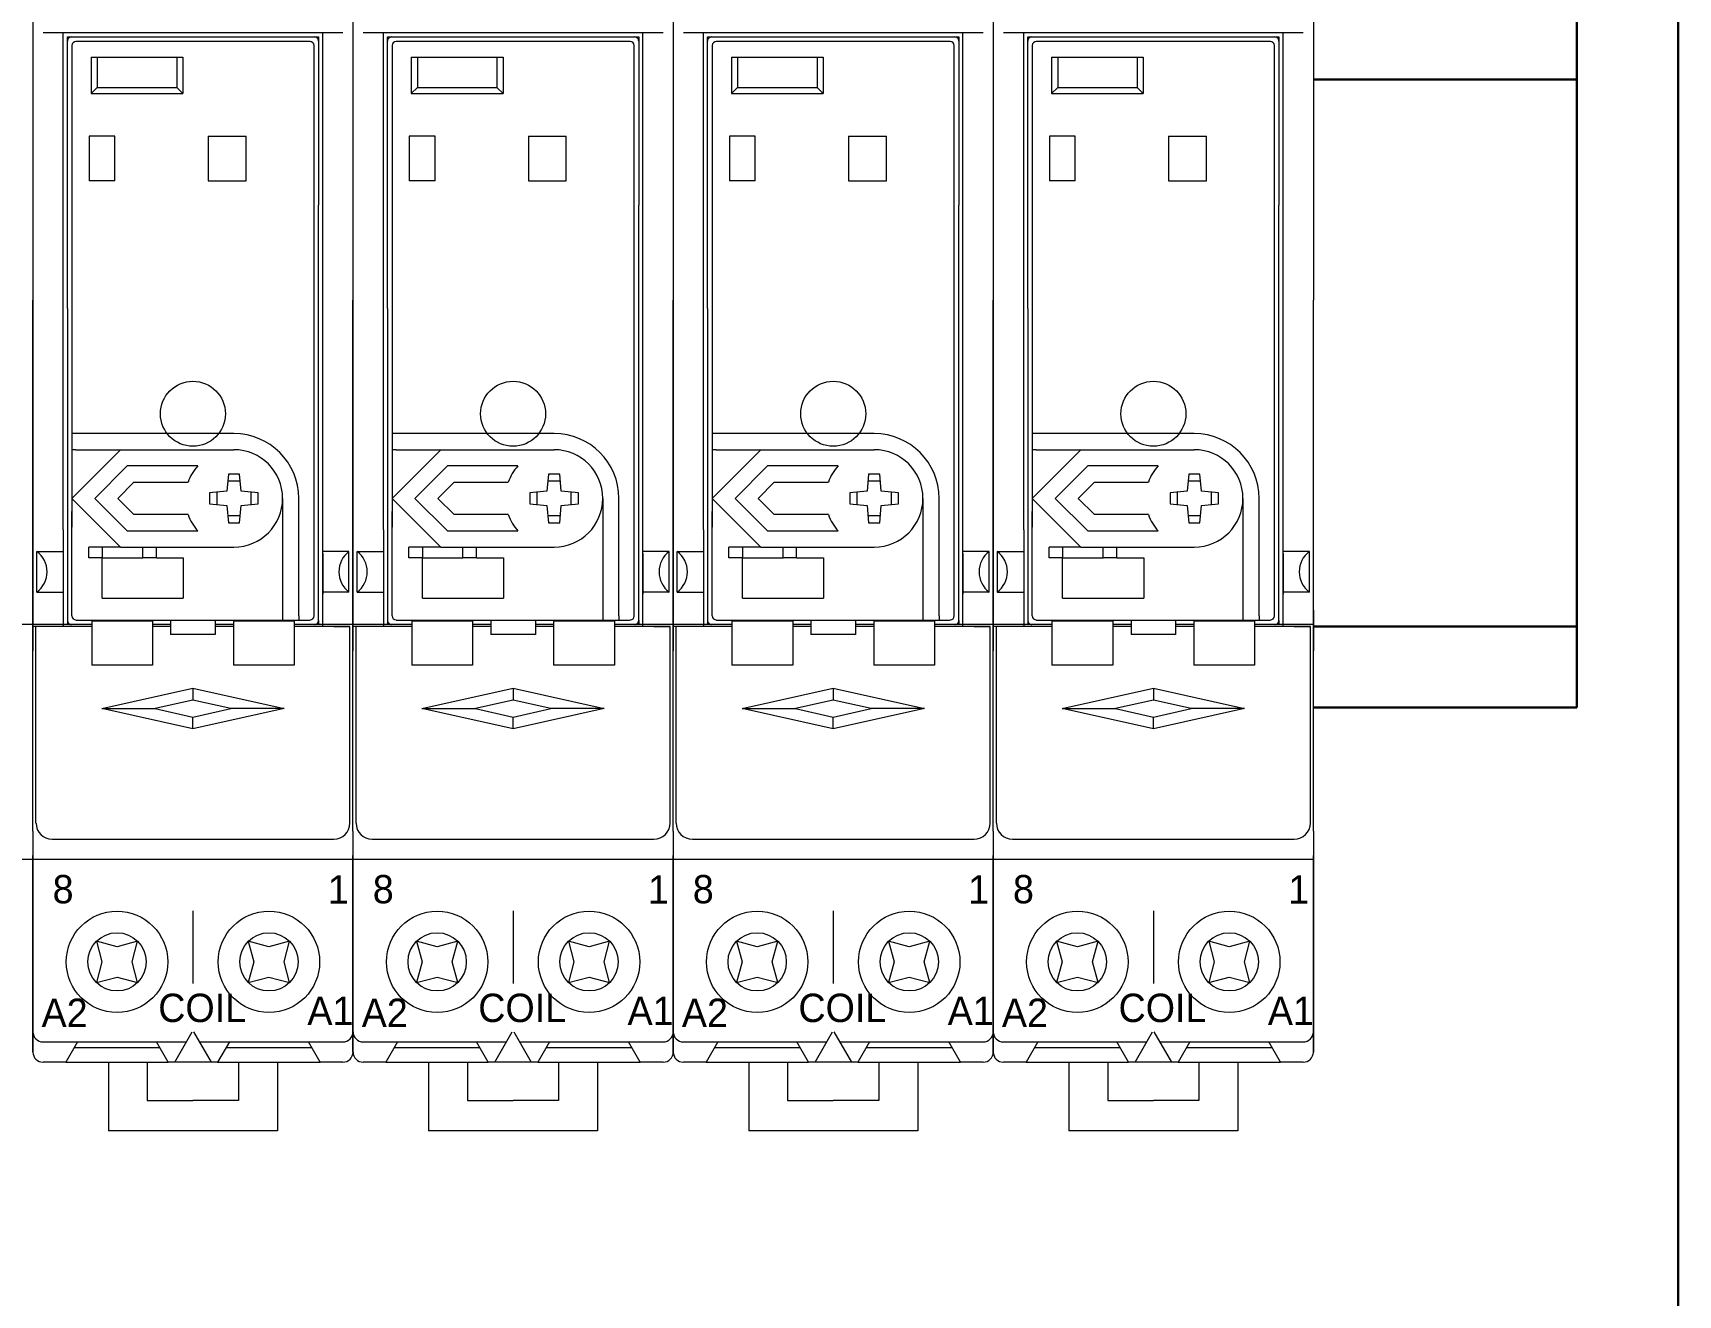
# Model space of a CAD drawing. Header units: millimetres. Extents: x -6000 to 26000, y -6000 to 26000.
# Drawn here: x 144.04 to 155.34, y -4369.43 to -4360.77 of the extents above; entities that cross this region are included whole.
import ezdxf

# ---------------------------------------------------------------- set-up
doc = ezdxf.new("R2010")
doc.units = ezdxf.units.MM
doc.header["$MEASUREMENT"] = 0
doc.linetypes.add('HIDDEN2', pattern=[2.38125, 1.5875, -0.79375])
for name, color, linetype, lineweight in [('Чертеж и Рисунок_Ном._пера__1', 7, 'Continuous', 15), ('Чертеж и Рисунок_Ном._пера__21', 7, 'Continuous', 30), ('Чертеж и Рисунок_Ном._пера__7', 7, 'Continuous', 15)]:
    doc.layers.add(name, color=color, linetype=linetype, lineweight=lineweight)
doc.styles.add('СГЕНЕРИР_СТИЛЬ_2', font='')
doc.styles.get('СГЕНЕРИР_СТИЛЬ_2').set_extended_font_data('Arial')

msp = doc.modelspace()

# ---------------------------------------------------------------- linework, layer by layer
at = {"layer": 'Чертеж и Рисунок_Ном._пера__21', "color": 7, "linetype": 'Continuous', "lineweight": 30}
for p, q in [((155.339, -4442.476), (155.339, -4296.501)), ((154.644, -4360.531), (154.644, -4365.399)), ((152.836, -4361.087), (154.644, -4361.087)), ((154.644, -4361.087), (154.644, -4364.843)), ((154.644, -4364.843), (152.836, -4364.843)), ((154.644, -4365.399), (152.836, -4365.399))]:
    msp.add_line(p, q, dxfattribs=at)
at = {"layer": 'Чертеж и Рисунок_Ном._пера__7', "color": 7, "linetype": 'Continuous', "lineweight": 15}
for p, q in [((144.045, -4356.518), (144.045, -4362.603)), ((144.045, -4356.518), (144.045, -4362.603)), ((146.242, -4356.518), (146.242, -4362.603)), ((146.242, -4356.518), (146.242, -4362.603)), ((148.44, -4356.518), (148.44, -4362.603)), ((148.44, -4356.518), (148.44, -4362.603)), ((150.638, -4356.518), (150.638, -4362.603)), ((150.638, -4356.518), (150.638, -4362.603)), ((152.836, -4356.518), (152.836, -4362.603)), ((146.173, -4360.767), (144.114, -4360.767)), ((144.253, -4364.178), (144.253, -4360.767)), ((144.281, -4360.823), (144.281, -4360.795)), ((144.281, -4360.795), (146.006, -4360.795)), ((144.281, -4361.504), (144.281, -4360.823)), ((144.312, -4360.854), (144.312, -4363.518)), ((145.947, -4360.826), (144.34, -4360.826)), ((145.975, -4364.77), (145.975, -4360.854)), ((145.978, -4360.795), (146.006, -4360.795)), ((146.006, -4360.795), (146.006, -4360.823)), ((146.006, -4360.795), (146.006, -4361.949)), ((146.034, -4364.843), (146.034, -4360.767)), ((148.371, -4360.767), (146.312, -4360.767)), ((146.451, -4364.178), (146.451, -4360.767)), ((146.479, -4360.823), (146.479, -4360.795)), ((146.479, -4360.795), (148.204, -4360.795)), ((146.479, -4361.504), (146.479, -4360.823)), ((146.51, -4360.854), (146.51, -4363.518)), ((148.145, -4360.826), (146.538, -4360.826)), ((148.172, -4364.77), (148.172, -4360.854)), ((148.176, -4360.795), (148.204, -4360.795)), ((148.204, -4360.795), (148.204, -4360.823)), ((148.204, -4360.795), (148.204, -4361.949)), ((148.231, -4364.843), (148.231, -4360.767)), ((150.568, -4360.767), (148.51, -4360.767)), ((148.649, -4364.178), (148.649, -4360.767)), ((148.677, -4360.823), (148.677, -4360.795)), ((148.677, -4360.795), (150.401, -4360.795)), ((148.677, -4361.504), (148.677, -4360.823)), ((148.708, -4360.854), (148.708, -4363.518)), ((150.342, -4360.826), (148.736, -4360.826)), ((150.37, -4364.77), (150.37, -4360.854)), ((150.374, -4360.795), (150.401, -4360.795)), ((150.401, -4360.795), (150.401, -4360.823)), ((150.401, -4360.795), (150.401, -4361.949)), ((150.429, -4364.843), (150.429, -4360.767)), ((152.766, -4360.767), (150.707, -4360.767)), ((150.847, -4364.178), (150.847, -4360.767)), ((150.874, -4360.823), (150.874, -4360.795)), ((150.874, -4360.795), (152.599, -4360.795)), ((150.874, -4361.504), (150.874, -4360.823)), ((150.906, -4360.854), (150.906, -4363.518)), ((152.54, -4360.826), (150.933, -4360.826)), ((152.568, -4364.77), (152.568, -4360.854)), ((152.571, -4360.795), (152.599, -4360.795)), ((152.599, -4360.795), (152.599, -4360.823)), ((152.599, -4360.795), (152.599, -4361.949)), ((152.627, -4364.843), (152.627, -4360.767)), ((144.444, -4360.934), (145.074, -4360.934)), ((144.444, -4360.934), (144.444, -4361.184)), ((144.486, -4360.934), (144.486, -4361.143)), ((145.032, -4360.934), (145.032, -4361.143)), ((145.074, -4360.934), (145.074, -4361.184)), ((146.642, -4360.934), (147.272, -4360.934)), ((146.642, -4360.934), (146.642, -4361.184)), ((146.684, -4360.934), (146.684, -4361.143)), ((147.23, -4360.934), (147.23, -4361.143)), ((147.272, -4360.934), (147.272, -4361.184)), ((148.84, -4360.934), (149.469, -4360.934)), ((148.84, -4360.934), (148.84, -4361.184)), ((148.882, -4360.934), (148.882, -4361.143)), ((149.428, -4360.934), (149.428, -4361.143)), ((149.469, -4360.934), (149.469, -4361.184)), ((151.038, -4360.934), (151.667, -4360.934)), ((151.038, -4360.934), (151.038, -4361.184)), ((151.08, -4360.934), (151.08, -4361.143)), ((151.625, -4360.934), (151.625, -4361.143)), ((151.667, -4360.934), (151.667, -4361.184)), ((144.444, -4361.184), (144.486, -4361.143)), ((144.444, -4361.184), (145.074, -4361.184)), ((144.486, -4361.143), (145.032, -4361.143)), ((145.074, -4361.184), (145.032, -4361.143)), ((146.642, -4361.184), (146.684, -4361.143)), ((146.642, -4361.184), (147.272, -4361.184)), ((146.684, -4361.143), (147.23, -4361.143)), ((147.272, -4361.184), (147.23, -4361.143)), ((148.84, -4361.184), (148.882, -4361.143)), ((148.84, -4361.184), (149.469, -4361.184)), ((148.882, -4361.143), (149.428, -4361.143)), ((149.469, -4361.184), (149.428, -4361.143)), ((151.038, -4361.184), (151.08, -4361.143)), ((151.038, -4361.184), (151.667, -4361.184)), ((151.08, -4361.143), (151.625, -4361.143)), ((151.667, -4361.184), (151.625, -4361.143)), ((144.281, -4361.949), (144.281, -4361.504)), ((144.608, -4361.477), (144.431, -4361.477)), ((144.431, -4361.477), (144.431, -4361.783)), ((144.608, -4361.783), (144.608, -4361.477)), ((145.248, -4361.477), (145.509, -4361.477)), ((145.248, -4361.477), (145.248, -4361.783)), ((145.509, -4361.783), (145.509, -4361.477)), ((146.479, -4361.949), (146.479, -4361.504)), ((146.806, -4361.477), (146.628, -4361.477)), ((146.628, -4361.477), (146.628, -4361.783)), ((146.806, -4361.783), (146.806, -4361.477)), ((147.446, -4361.477), (147.706, -4361.477)), ((147.446, -4361.477), (147.446, -4361.783)), ((147.706, -4361.783), (147.706, -4361.477)), ((148.677, -4361.949), (148.677, -4361.504)), ((149.003, -4361.477), (148.826, -4361.477)), ((148.826, -4361.477), (148.826, -4361.783)), ((149.003, -4361.783), (149.003, -4361.477)), ((149.643, -4361.477), (149.904, -4361.477)), ((149.643, -4361.477), (149.643, -4361.783)), ((149.904, -4361.783), (149.904, -4361.477)), ((150.874, -4361.949), (150.874, -4361.504)), ((151.201, -4361.477), (151.024, -4361.477)), ((151.024, -4361.477), (151.024, -4361.783)), ((151.201, -4361.783), (151.201, -4361.477)), ((151.841, -4361.477), (152.102, -4361.477)), ((151.841, -4361.477), (151.841, -4361.783)), ((152.102, -4361.783), (152.102, -4361.477)), ((144.312, -4361.574), (144.312, -4364.161)), ((145.975, -4364.161), (145.975, -4361.574)), ((146.51, -4361.574), (146.51, -4364.161)), ((148.173, -4364.161), (148.173, -4361.574)), ((148.708, -4361.574), (148.708, -4364.161)), ((150.37, -4364.161), (150.37, -4361.574)), ((150.905, -4361.574), (150.905, -4364.161)), ((152.568, -4364.161), (152.568, -4361.574)), ((144.608, -4361.783), (144.431, -4361.783)), ((145.248, -4361.783), (145.509, -4361.783)), ((146.806, -4361.783), (146.628, -4361.783)), ((147.446, -4361.783), (147.706, -4361.783)), ((149.003, -4361.783), (148.826, -4361.783)), ((149.643, -4361.783), (149.904, -4361.783)), ((151.201, -4361.783), (151.024, -4361.783)), ((151.841, -4361.783), (152.102, -4361.783)), ((144.281, -4362.659), (144.281, -4361.949)), ((146.006, -4364.801), (146.006, -4361.949)), ((146.479, -4362.659), (146.479, -4361.949)), ((148.204, -4364.801), (148.204, -4361.949)), ((148.677, -4362.659), (148.677, -4361.949)), ((150.401, -4364.801), (150.401, -4361.949)), ((150.874, -4362.659), (150.874, -4361.949)), ((152.599, -4364.801), (152.599, -4361.949)), ((144.045, -4366.248), (144.045, -4362.603)), ((144.045, -4362.603), (144.045, -4364.871)), ((144.281, -4362.659), (144.281, -4364.829)), ((146.242, -4366.248), (146.242, -4362.603)), ((146.242, -4362.603), (146.242, -4364.871)), ((146.479, -4362.659), (146.479, -4364.829)), ((148.44, -4366.248), (148.44, -4362.603)), ((148.44, -4362.603), (148.44, -4364.871)), ((148.677, -4362.659), (148.677, -4364.829)), ((150.638, -4366.248), (150.638, -4362.603)), ((150.638, -4362.603), (150.638, -4364.871)), ((150.874, -4362.659), (150.874, -4364.829)), ((152.836, -4366.248), (152.836, -4362.603)), ((144.34, -4363.518), (144.312, -4363.518)), ((144.312, -4363.518), (144.312, -4363.629)), ((145.425, -4363.518), (144.34, -4363.518)), ((146.538, -4363.518), (146.51, -4363.518)), ((146.51, -4363.518), (146.51, -4363.629)), ((147.623, -4363.518), (146.538, -4363.518)), ((148.736, -4363.518), (148.708, -4363.518)), ((148.708, -4363.518), (148.708, -4363.629)), ((149.821, -4363.518), (148.736, -4363.518)), ((150.933, -4363.518), (150.906, -4363.518)), ((150.906, -4363.518), (150.906, -4363.629)), ((152.018, -4363.518), (150.933, -4363.518)), ((144.34, -4363.629), (144.312, -4363.629)), ((144.312, -4363.629), (144.312, -4363.963)), ((144.312, -4363.963), (144.646, -4363.629)), ((144.34, -4363.629), (145.425, -4363.629)), ((146.538, -4363.629), (146.51, -4363.629)), ((146.51, -4363.629), (146.51, -4363.963)), ((146.51, -4363.963), (146.844, -4363.629)), ((146.538, -4363.629), (147.623, -4363.629)), ((148.736, -4363.629), (148.708, -4363.629)), ((148.708, -4363.629), (148.708, -4363.963)), ((148.708, -4363.963), (149.042, -4363.629)), ((148.736, -4363.629), (149.821, -4363.629)), ((150.933, -4363.629), (150.906, -4363.629)), ((150.906, -4363.629), (150.906, -4363.963)), ((150.906, -4363.963), (151.239, -4363.629)), ((150.933, -4363.629), (152.018, -4363.629)), ((144.692, -4363.74), (144.47, -4363.963)), ((145.176, -4363.74), (144.692, -4363.74)), ((146.89, -4363.74), (146.667, -4363.963)), ((147.374, -4363.74), (146.89, -4363.74)), ((149.088, -4363.74), (148.865, -4363.963)), ((149.572, -4363.74), (149.088, -4363.74)), ((151.286, -4363.74), (151.063, -4363.963)), ((151.77, -4363.74), (151.286, -4363.74)), ((144.627, -4363.963), (144.738, -4363.852)), ((144.738, -4363.852), (145.11, -4363.852)), ((145.387, -4363.796), (145.376, -4363.914)), ((145.468, -4363.844), (145.383, -4363.844)), ((145.463, -4363.796), (145.387, -4363.796)), ((145.474, -4363.914), (145.463, -4363.796)), ((146.825, -4363.963), (146.936, -4363.852)), ((146.936, -4363.852), (147.308, -4363.852)), ((147.585, -4363.796), (147.574, -4363.914)), ((147.665, -4363.844), (147.58, -4363.844)), ((147.661, -4363.796), (147.585, -4363.796)), ((147.671, -4363.914), (147.661, -4363.796)), ((149.023, -4363.963), (149.134, -4363.852)), ((149.134, -4363.852), (149.506, -4363.852)), ((149.782, -4363.796), (149.772, -4363.914)), ((149.863, -4363.844), (149.778, -4363.844)), ((149.859, -4363.796), (149.782, -4363.796)), ((149.869, -4363.914), (149.859, -4363.796)), ((151.22, -4363.963), (151.332, -4363.852)), ((151.332, -4363.852), (151.704, -4363.852)), ((151.98, -4363.796), (151.97, -4363.914)), ((152.061, -4363.844), (151.976, -4363.844)), ((152.057, -4363.796), (151.98, -4363.796)), ((152.067, -4363.914), (152.057, -4363.796)), ((144.312, -4363.963), (144.312, -4364.053)), ((144.312, -4363.963), (144.646, -4364.297)), ((144.47, -4363.963), (144.692, -4364.185)), ((144.738, -4364.074), (144.627, -4363.963)), ((145.376, -4363.914), (145.258, -4363.925)), ((145.258, -4363.925), (145.258, -4364.001)), ((145.258, -4364.001), (145.376, -4364.012)), ((145.307, -4363.92), (145.307, -4364.005)), ((145.376, -4364.012), (145.387, -4364.13)), ((145.463, -4364.13), (145.474, -4364.012)), ((145.592, -4363.925), (145.474, -4363.914)), ((145.474, -4364.012), (145.592, -4364.001)), ((145.544, -4364.005), (145.544, -4363.92)), ((145.592, -4364.001), (145.592, -4363.925)), ((145.759, -4363.963), (145.759, -4364.77)), ((145.87, -4364.77), (145.87, -4363.963)), ((146.51, -4363.963), (146.51, -4364.053)), ((146.51, -4363.963), (146.844, -4364.297)), ((146.667, -4363.963), (146.89, -4364.185)), ((146.936, -4364.074), (146.825, -4363.963)), ((147.574, -4363.914), (147.456, -4363.925)), ((147.456, -4363.925), (147.456, -4364.001)), ((147.456, -4364.001), (147.574, -4364.012)), ((147.504, -4363.92), (147.504, -4364.005)), ((147.574, -4364.012), (147.585, -4364.13)), ((147.661, -4364.13), (147.671, -4364.012)), ((147.79, -4363.925), (147.671, -4363.914)), ((147.671, -4364.012), (147.79, -4364.001)), ((147.741, -4364.005), (147.741, -4363.92)), ((147.79, -4364.001), (147.79, -4363.925)), ((147.957, -4363.963), (147.957, -4364.77)), ((148.068, -4364.77), (148.068, -4363.963)), ((148.708, -4363.963), (148.708, -4364.053)), ((148.708, -4363.963), (149.042, -4364.297)), ((148.865, -4363.963), (149.088, -4364.185)), ((149.134, -4364.074), (149.023, -4363.963)), ((149.772, -4363.914), (149.654, -4363.925)), ((149.654, -4363.925), (149.654, -4364.001)), ((149.654, -4364.001), (149.772, -4364.012)), ((149.702, -4363.92), (149.702, -4364.005)), ((149.772, -4364.012), (149.782, -4364.13)), ((149.859, -4364.13), (149.869, -4364.012)), ((149.988, -4363.925), (149.869, -4363.914)), ((149.869, -4364.012), (149.988, -4364.001)), ((149.939, -4364.005), (149.939, -4363.92)), ((149.988, -4364.001), (149.988, -4363.925)), ((150.154, -4363.963), (150.154, -4364.77)), ((150.266, -4364.77), (150.266, -4363.963)), ((150.906, -4363.963), (150.906, -4364.053)), ((150.906, -4363.963), (151.239, -4364.297)), ((151.063, -4363.963), (151.286, -4364.185)), ((151.332, -4364.074), (151.22, -4363.963)), ((151.97, -4363.914), (151.852, -4363.925)), ((151.852, -4363.925), (151.852, -4364.001)), ((151.852, -4364.001), (151.97, -4364.012)), ((151.9, -4363.92), (151.9, -4364.005)), ((151.97, -4364.012), (151.98, -4364.13)), ((152.057, -4364.13), (152.067, -4364.012)), ((152.185, -4363.925), (152.067, -4363.914)), ((152.067, -4364.012), (152.185, -4364.001)), ((152.137, -4364.005), (152.137, -4363.92)), ((152.185, -4364.001), (152.185, -4363.925)), ((152.352, -4363.963), (152.352, -4364.77)), ((152.464, -4364.77), (152.464, -4363.963)), ((144.312, -4364.77), (144.312, -4364.053)), ((145.11, -4364.074), (144.738, -4364.074)), ((145.383, -4364.081), (145.468, -4364.081)), ((145.387, -4364.13), (145.463, -4364.13)), ((146.51, -4364.77), (146.51, -4364.053)), ((147.308, -4364.074), (146.936, -4364.074)), ((147.58, -4364.081), (147.665, -4364.081)), ((147.585, -4364.13), (147.661, -4364.13)), ((148.708, -4364.77), (148.708, -4364.053)), ((149.506, -4364.074), (149.134, -4364.074)), ((149.778, -4364.081), (149.863, -4364.081)), ((149.782, -4364.13), (149.859, -4364.13)), ((150.906, -4364.77), (150.906, -4364.053)), ((151.704, -4364.074), (151.332, -4364.074)), ((151.976, -4364.081), (152.061, -4364.081)), ((151.98, -4364.13), (152.057, -4364.13)), ((144.253, -4364.178), (144.253, -4364.843)), ((144.692, -4364.185), (145.176, -4364.185)), ((146.451, -4364.178), (146.451, -4364.843)), ((146.89, -4364.185), (147.374, -4364.185)), ((148.649, -4364.178), (148.649, -4364.843)), ((149.088, -4364.185), (149.572, -4364.185)), ((150.847, -4364.178), (150.847, -4364.843)), ((151.286, -4364.185), (151.77, -4364.185)), ((144.072, -4364.606), (144.072, -4364.328)), ((144.072, -4364.328), (144.253, -4364.328)), ((144.521, -4364.297), (144.428, -4364.297)), ((144.428, -4364.37), (144.428, -4364.297)), ((144.521, -4364.297), (144.521, -4364.37)), ((144.646, -4364.297), (144.521, -4364.297)), ((144.646, -4364.297), (145.425, -4364.297)), ((144.799, -4364.37), (144.799, -4364.297)), ((144.892, -4364.37), (144.892, -4364.297)), ((146.214, -4364.328), (146.034, -4364.328)), ((146.034, -4364.342), (146.034, -4364.62)), ((146.214, -4364.606), (146.214, -4364.328)), ((146.27, -4364.606), (146.27, -4364.328)), ((146.27, -4364.328), (146.451, -4364.328)), ((146.719, -4364.297), (146.626, -4364.297)), ((146.626, -4364.37), (146.626, -4364.297)), ((146.719, -4364.297), (146.719, -4364.37)), ((146.844, -4364.297), (146.719, -4364.297)), ((146.844, -4364.297), (147.623, -4364.297)), ((146.997, -4364.37), (146.997, -4364.297)), ((147.09, -4364.37), (147.09, -4364.297)), ((148.412, -4364.328), (148.231, -4364.328)), ((148.231, -4364.342), (148.231, -4364.62)), ((148.412, -4364.606), (148.412, -4364.328)), ((148.468, -4364.606), (148.468, -4364.328)), ((148.468, -4364.328), (148.649, -4364.328)), ((148.917, -4364.297), (148.823, -4364.297)), ((148.823, -4364.37), (148.823, -4364.297)), ((148.917, -4364.297), (148.917, -4364.37)), ((149.042, -4364.297), (148.917, -4364.297)), ((149.042, -4364.297), (149.821, -4364.297)), ((149.195, -4364.37), (149.195, -4364.297)), ((149.288, -4364.37), (149.288, -4364.297)), ((150.61, -4364.328), (150.429, -4364.328)), ((150.429, -4364.342), (150.429, -4364.62)), ((150.61, -4364.606), (150.61, -4364.328)), ((150.666, -4364.606), (150.666, -4364.328)), ((150.666, -4364.328), (150.847, -4364.328)), ((151.114, -4364.297), (151.021, -4364.297)), ((151.021, -4364.37), (151.021, -4364.297)), ((151.114, -4364.297), (151.114, -4364.37)), ((151.239, -4364.297), (151.114, -4364.297)), ((151.239, -4364.297), (152.018, -4364.297)), ((151.392, -4364.37), (151.392, -4364.297)), ((151.486, -4364.37), (151.486, -4364.297)), ((152.808, -4364.328), (152.627, -4364.328)), ((152.627, -4364.342), (152.627, -4364.62)), ((152.808, -4364.606), (152.808, -4364.328)), ((144.521, -4364.37), (144.428, -4364.37)), ((144.521, -4364.37), (144.799, -4364.37)), ((144.521, -4364.648), (144.521, -4364.37)), ((144.892, -4364.37), (144.799, -4364.37)), ((144.892, -4364.37), (145, -4364.37)), ((145, -4364.37), (145.077, -4364.37)), ((145.077, -4364.37), (145.077, -4364.648)), ((146.719, -4364.37), (146.626, -4364.37)), ((146.719, -4364.37), (146.997, -4364.37)), ((146.719, -4364.648), (146.719, -4364.37)), ((147.09, -4364.37), (146.997, -4364.37)), ((147.09, -4364.37), (147.198, -4364.37)), ((147.198, -4364.37), (147.275, -4364.37)), ((147.275, -4364.37), (147.275, -4364.648)), ((148.917, -4364.37), (148.823, -4364.37)), ((148.917, -4364.37), (149.195, -4364.37)), ((148.917, -4364.648), (148.917, -4364.37)), ((149.288, -4364.37), (149.195, -4364.37)), ((149.288, -4364.37), (149.396, -4364.37)), ((149.396, -4364.37), (149.473, -4364.37)), ((149.473, -4364.37), (149.473, -4364.648)), ((151.114, -4364.37), (151.021, -4364.37)), ((151.114, -4364.37), (151.392, -4364.37)), ((151.114, -4364.648), (151.114, -4364.37)), ((151.486, -4364.37), (151.392, -4364.37)), ((151.486, -4364.37), (151.593, -4364.37)), ((151.593, -4364.37), (151.671, -4364.37)), ((151.671, -4364.37), (151.671, -4364.648)), ((144.072, -4364.606), (144.253, -4364.606)), ((144.521, -4364.648), (145.075, -4364.648)), ((145.075, -4364.648), (145.077, -4364.648)), ((146.214, -4364.606), (146.034, -4364.606)), ((146.27, -4364.606), (146.451, -4364.606)), ((146.719, -4364.648), (147.272, -4364.648)), ((147.272, -4364.648), (147.275, -4364.648)), ((148.412, -4364.606), (148.231, -4364.606)), ((148.468, -4364.606), (148.649, -4364.606)), ((148.917, -4364.648), (149.47, -4364.648)), ((149.47, -4364.648), (149.473, -4364.648)), ((150.61, -4364.606), (150.429, -4364.606)), ((150.666, -4364.606), (150.847, -4364.606)), ((151.114, -4364.648), (151.668, -4364.648)), ((151.668, -4364.648), (151.671, -4364.648)), ((152.808, -4364.606), (152.627, -4364.606)), ((144.045, -4364.731), (144.045, -4364.871)), ((144.34, -4364.798), (145.115, -4364.798)), ((144.448, -4364.806), (144.448, -4365.107)), ((144.865, -4364.806), (144.448, -4364.806)), ((144.865, -4364.806), (144.865, -4365.107)), ((144.99, -4364.801), (144.99, -4364.898)), ((145.296, -4364.801), (144.99, -4364.801)), ((145.115, -4364.798), (145.759, -4364.798)), ((145.296, -4364.801), (145.296, -4364.898)), ((145.839, -4364.806), (145.422, -4364.806)), ((145.422, -4364.806), (145.422, -4365.107)), ((145.759, -4364.77), (145.759, -4364.798)), ((145.759, -4364.798), (145.87, -4364.798)), ((145.839, -4364.806), (145.839, -4365.107)), ((145.87, -4364.77), (145.87, -4364.798)), ((145.87, -4364.798), (145.947, -4364.798)), ((146.006, -4364.801), (146.006, -4364.829)), ((146.242, -4364.731), (146.242, -4364.871)), ((146.538, -4364.798), (147.312, -4364.798)), ((146.646, -4364.806), (146.646, -4365.107)), ((147.063, -4364.806), (146.646, -4364.806)), ((147.063, -4364.806), (147.063, -4365.107)), ((147.188, -4364.801), (147.188, -4364.898)), ((147.494, -4364.801), (147.188, -4364.801)), ((147.312, -4364.798), (147.957, -4364.798)), ((147.494, -4364.801), (147.494, -4364.898)), ((148.037, -4364.806), (147.619, -4364.806)), ((147.619, -4364.806), (147.619, -4365.107)), ((147.957, -4364.77), (147.957, -4364.798)), ((147.957, -4364.798), (148.068, -4364.798)), ((148.037, -4364.806), (148.037, -4365.107)), ((148.068, -4364.77), (148.068, -4364.798)), ((148.068, -4364.798), (148.145, -4364.798)), ((148.204, -4364.801), (148.204, -4364.829)), ((148.44, -4364.731), (148.44, -4364.871)), ((148.736, -4364.798), (149.51, -4364.798)), ((148.843, -4364.806), (148.843, -4365.107)), ((149.261, -4364.806), (148.843, -4364.806)), ((149.261, -4364.806), (149.261, -4365.107)), ((149.386, -4364.801), (149.386, -4364.898)), ((149.692, -4364.801), (149.386, -4364.801)), ((149.51, -4364.798), (150.154, -4364.798)), ((149.692, -4364.801), (149.692, -4364.898)), ((150.234, -4364.806), (149.817, -4364.806)), ((149.817, -4364.806), (149.817, -4365.107)), ((150.154, -4364.77), (150.154, -4364.798)), ((150.154, -4364.798), (150.266, -4364.798)), ((150.234, -4364.806), (150.234, -4365.107)), ((150.266, -4364.77), (150.266, -4364.798)), ((150.266, -4364.798), (150.342, -4364.798)), ((150.401, -4364.801), (150.401, -4364.829)), ((150.638, -4364.731), (150.638, -4364.871)), ((150.933, -4364.798), (151.708, -4364.798)), ((151.041, -4364.806), (151.041, -4365.107)), ((151.459, -4364.806), (151.041, -4364.806)), ((151.459, -4364.806), (151.459, -4365.107)), ((151.584, -4364.801), (151.584, -4364.898)), ((151.89, -4364.801), (151.584, -4364.801)), ((151.708, -4364.798), (152.352, -4364.798)), ((151.89, -4364.801), (151.89, -4364.898)), ((152.432, -4364.806), (152.015, -4364.806)), ((152.015, -4364.806), (152.015, -4365.107)), ((152.352, -4364.77), (152.352, -4364.798)), ((152.352, -4364.798), (152.464, -4364.798)), ((152.432, -4364.806), (152.432, -4365.107)), ((152.464, -4364.77), (152.464, -4364.798)), ((152.464, -4364.798), (152.54, -4364.798)), ((152.599, -4364.801), (152.599, -4364.829)), ((152.836, -4364.731), (152.836, -4364.871)), ((144.045, -4364.829), (143.641, -4364.829)), ((144.448, -4364.829), (144.045, -4364.829)), ((144.448, -4364.843), (144.045, -4364.843)), ((144.045, -4364.871), (144.045, -4365.01)), ((144.045, -4364.871), (144.045, -4365.01)), ((144.177, -4364.843), (144.065, -4364.843)), ((144.065, -4365.399), (144.065, -4364.843)), ((144.448, -4364.843), (144.177, -4364.843)), ((144.448, -4364.829), (144.281, -4364.829)), ((144.99, -4364.829), (144.865, -4364.829)), ((144.99, -4364.843), (144.865, -4364.843)), ((144.99, -4364.843), (144.865, -4364.843)), ((145.296, -4364.898), (144.99, -4364.898)), ((145.422, -4364.829), (145.296, -4364.829)), ((145.422, -4364.829), (145.296, -4364.829)), ((145.422, -4364.843), (145.296, -4364.843)), ((145.422, -4364.843), (145.296, -4364.843)), ((146.006, -4364.829), (145.839, -4364.829)), ((146.242, -4364.829), (145.839, -4364.829)), ((146.221, -4364.843), (145.839, -4364.843)), ((146.11, -4364.843), (145.839, -4364.843)), ((146.11, -4364.843), (146.221, -4364.843)), ((146.221, -4365.399), (146.221, -4364.843)), ((146.646, -4364.829), (146.242, -4364.829)), ((146.646, -4364.843), (146.242, -4364.843)), ((146.242, -4364.871), (146.242, -4365.01)), ((146.242, -4364.871), (146.242, -4365.01)), ((146.374, -4364.843), (146.263, -4364.843)), ((146.263, -4365.399), (146.263, -4364.843)), ((146.646, -4364.843), (146.374, -4364.843)), ((146.646, -4364.829), (146.479, -4364.829)), ((147.188, -4364.829), (147.063, -4364.829)), ((147.188, -4364.843), (147.063, -4364.843)), ((147.188, -4364.843), (147.063, -4364.843)), ((147.494, -4364.898), (147.188, -4364.898)), ((147.619, -4364.829), (147.494, -4364.829)), ((147.619, -4364.829), (147.494, -4364.829)), ((147.619, -4364.843), (147.494, -4364.843)), ((147.619, -4364.843), (147.494, -4364.843)), ((148.204, -4364.829), (148.037, -4364.829)), ((148.44, -4364.829), (148.037, -4364.829)), ((148.419, -4364.843), (148.037, -4364.843)), ((148.308, -4364.843), (148.037, -4364.843)), ((148.308, -4364.843), (148.419, -4364.843)), ((148.419, -4365.399), (148.419, -4364.843)), ((148.843, -4364.829), (148.44, -4364.829)), ((148.843, -4364.843), (148.44, -4364.843)), ((148.44, -4364.871), (148.44, -4365.01)), ((148.44, -4364.871), (148.44, -4365.01)), ((148.572, -4364.843), (148.461, -4364.843)), ((148.461, -4365.399), (148.461, -4364.843)), ((148.843, -4364.843), (148.572, -4364.843)), ((148.843, -4364.829), (148.677, -4364.829)), ((149.386, -4364.829), (149.261, -4364.829)), ((149.386, -4364.843), (149.261, -4364.843)), ((149.386, -4364.843), (149.261, -4364.843)), ((149.692, -4364.898), (149.386, -4364.898)), ((149.817, -4364.829), (149.692, -4364.829)), ((149.817, -4364.829), (149.692, -4364.829)), ((149.817, -4364.843), (149.692, -4364.843)), ((149.817, -4364.843), (149.692, -4364.843)), ((150.401, -4364.829), (150.234, -4364.829)), ((150.638, -4364.829), (150.234, -4364.829)), ((150.617, -4364.843), (150.234, -4364.843)), ((150.506, -4364.843), (150.234, -4364.843)), ((150.506, -4364.843), (150.617, -4364.843)), ((150.617, -4365.399), (150.617, -4364.843)), ((151.041, -4364.829), (150.638, -4364.829)), ((151.041, -4364.843), (150.638, -4364.843)), ((150.638, -4364.871), (150.638, -4365.01)), ((150.638, -4364.871), (150.638, -4365.01)), ((150.77, -4364.843), (150.659, -4364.843)), ((150.659, -4365.399), (150.659, -4364.843)), ((151.041, -4364.843), (150.77, -4364.843)), ((151.041, -4364.829), (150.874, -4364.829)), ((151.584, -4364.829), (151.459, -4364.829)), ((151.584, -4364.843), (151.459, -4364.843)), ((151.584, -4364.843), (151.459, -4364.843)), ((151.89, -4364.898), (151.584, -4364.898)), ((152.015, -4364.829), (151.89, -4364.829)), ((152.015, -4364.829), (151.89, -4364.829)), ((152.015, -4364.843), (151.89, -4364.843)), ((152.015, -4364.843), (151.89, -4364.843)), ((152.599, -4364.829), (152.432, -4364.829)), ((152.836, -4364.829), (152.432, -4364.829)), ((152.815, -4364.843), (152.432, -4364.843)), ((152.704, -4364.843), (152.432, -4364.843)), ((152.704, -4364.843), (152.815, -4364.843)), ((152.815, -4365.399), (152.815, -4364.843)), ((152.836, -4364.871), (152.836, -4365.01)), ((144.045, -4366.248), (144.045, -4364.926)), ((146.242, -4366.248), (146.242, -4364.926)), ((148.44, -4366.248), (148.44, -4364.926)), ((150.638, -4366.248), (150.638, -4364.926)), ((144.865, -4365.107), (144.448, -4365.107)), ((145.839, -4365.107), (145.422, -4365.107)), ((147.063, -4365.107), (146.646, -4365.107)), ((148.037, -4365.107), (147.619, -4365.107)), ((149.261, -4365.107), (148.843, -4365.107)), ((150.234, -4365.107), (149.817, -4365.107)), ((151.459, -4365.107), (151.041, -4365.107)), ((152.432, -4365.107), (152.015, -4365.107)), ((144.517, -4365.406), (145.143, -4365.267)), ((145.143, -4365.348), (144.884, -4365.406)), ((145.143, -4365.267), (145.769, -4365.406)), ((145.143, -4365.267), (145.143, -4365.348)), ((145.403, -4365.406), (145.143, -4365.348)), ((146.715, -4365.406), (147.341, -4365.267)), ((147.341, -4365.348), (147.082, -4365.406)), ((147.341, -4365.267), (147.967, -4365.406)), ((147.341, -4365.267), (147.341, -4365.348)), ((147.601, -4365.406), (147.341, -4365.348)), ((148.913, -4365.406), (149.539, -4365.267)), ((149.539, -4365.348), (149.279, -4365.406)), ((149.539, -4365.267), (150.165, -4365.406)), ((149.539, -4365.267), (149.539, -4365.348)), ((149.799, -4365.406), (149.539, -4365.348)), ((151.111, -4365.406), (151.737, -4365.267)), ((151.737, -4365.348), (151.477, -4365.406)), ((151.737, -4365.267), (152.363, -4365.406)), ((151.737, -4365.267), (151.737, -4365.348)), ((151.996, -4365.406), (151.737, -4365.348)), ((144.065, -4366.192), (144.065, -4365.399)), ((145.143, -4365.545), (144.517, -4365.406)), ((144.517, -4365.406), (144.884, -4365.406)), ((144.884, -4365.406), (145.143, -4365.464)), ((145.769, -4365.406), (145.143, -4365.545)), ((145.143, -4365.464), (145.403, -4365.406)), ((145.143, -4365.545), (145.143, -4365.464)), ((145.769, -4365.406), (145.403, -4365.406)), ((146.221, -4366.192), (146.221, -4365.399)), ((146.263, -4366.192), (146.263, -4365.399)), ((147.341, -4365.545), (146.715, -4365.406)), ((146.715, -4365.406), (147.082, -4365.406)), ((147.082, -4365.406), (147.341, -4365.464)), ((147.967, -4365.406), (147.341, -4365.545)), ((147.341, -4365.464), (147.601, -4365.406)), ((147.341, -4365.545), (147.341, -4365.464)), ((147.967, -4365.406), (147.601, -4365.406)), ((148.419, -4366.192), (148.419, -4365.399)), ((148.461, -4366.192), (148.461, -4365.399)), ((149.539, -4365.545), (148.913, -4365.406)), ((148.913, -4365.406), (149.279, -4365.406)), ((149.279, -4365.406), (149.539, -4365.464)), ((150.165, -4365.406), (149.539, -4365.545)), ((149.539, -4365.464), (149.799, -4365.406)), ((149.539, -4365.545), (149.539, -4365.464)), ((150.165, -4365.406), (149.799, -4365.406)), ((150.617, -4366.192), (150.617, -4365.399)), ((150.659, -4366.192), (150.659, -4365.399)), ((151.737, -4365.545), (151.111, -4365.406)), ((151.111, -4365.406), (151.477, -4365.406)), ((151.477, -4365.406), (151.737, -4365.464)), ((152.363, -4365.406), (151.737, -4365.545)), ((151.737, -4365.464), (151.996, -4365.406)), ((151.737, -4365.545), (151.737, -4365.464)), ((152.363, -4365.406), (151.996, -4365.406)), ((152.815, -4366.192), (152.815, -4365.399)), ((144.045, -4366.248), (144.045, -4367.764)), ((144.045, -4366.248), (144.045, -4367.764)), ((146.242, -4366.248), (146.242, -4367.764)), ((146.242, -4366.248), (146.242, -4367.764)), ((148.44, -4366.248), (148.44, -4367.764)), ((148.44, -4366.248), (148.44, -4367.764)), ((150.638, -4366.248), (150.638, -4367.764)), ((150.638, -4366.248), (150.638, -4367.764)), ((152.836, -4366.248), (152.836, -4367.764)), ((144.177, -4366.303), (146.11, -4366.303)), ((146.374, -4366.303), (148.308, -4366.303)), ((148.572, -4366.303), (150.506, -4366.303)), ((150.77, -4366.303), (152.704, -4366.303)), ((144.045, -4366.442), (141.847, -4366.442)), ((144.045, -4366.442), (141.847, -4366.442)), ((144.045, -4366.497), (144.045, -4366.415)), ((144.045, -4366.415), (144.045, -4366.497)), ((146.242, -4366.442), (144.045, -4366.442)), ((146.242, -4366.442), (144.045, -4366.442)), ((144.045, -4367.625), (144.045, -4366.497)), ((144.045, -4366.497), (144.045, -4367.625)), ((146.242, -4366.497), (146.242, -4366.415)), ((146.242, -4366.415), (146.242, -4366.497)), ((148.44, -4366.442), (146.242, -4366.442)), ((148.44, -4366.442), (146.242, -4366.442)), ((146.242, -4367.625), (146.242, -4366.497)), ((146.242, -4366.497), (146.242, -4367.625)), ((148.44, -4366.497), (148.44, -4366.415)), ((148.44, -4366.415), (148.44, -4366.497)), ((150.638, -4366.442), (148.44, -4366.442)), ((150.638, -4366.442), (148.44, -4366.442)), ((148.44, -4367.625), (148.44, -4366.497)), ((148.44, -4366.497), (148.44, -4367.625)), ((150.638, -4366.497), (150.638, -4366.415)), ((150.638, -4366.415), (150.638, -4366.497)), ((152.836, -4366.442), (150.638, -4366.442)), ((152.836, -4366.442), (150.638, -4366.442)), ((150.638, -4367.625), (150.638, -4366.497)), ((150.638, -4366.497), (150.638, -4367.625)), ((152.836, -4366.497), (152.836, -4366.415)), ((152.836, -4367.625), (152.836, -4366.497)), ((145.143, -4366.795), (145.143, -4367.294)), ((147.341, -4366.795), (147.341, -4367.294)), ((149.539, -4366.795), (149.539, -4367.294)), ((151.737, -4366.795), (151.737, -4367.294)), ((144.48, -4367.003), (144.518, -4367.145)), ((144.622, -4367.041), (144.48, -4367.003)), ((144.763, -4367.003), (144.622, -4367.041)), ((144.725, -4367.145), (144.763, -4367.003)), ((145.665, -4367.041), (145.523, -4367.003)), ((145.523, -4367.003), (145.561, -4367.145)), ((145.807, -4367.003), (145.665, -4367.041)), ((145.769, -4367.145), (145.807, -4367.003)), ((146.678, -4367.003), (146.716, -4367.145)), ((146.82, -4367.041), (146.678, -4367.003)), ((146.961, -4367.003), (146.82, -4367.041)), ((146.923, -4367.145), (146.961, -4367.003)), ((147.863, -4367.041), (147.721, -4367.003)), ((147.721, -4367.003), (147.759, -4367.145)), ((148.004, -4367.003), (147.863, -4367.041)), ((147.967, -4367.145), (148.004, -4367.003)), ((148.876, -4367.003), (148.914, -4367.145)), ((149.017, -4367.041), (148.876, -4367.003)), ((149.159, -4367.003), (149.017, -4367.041)), ((149.121, -4367.145), (149.159, -4367.003)), ((150.061, -4367.041), (149.919, -4367.003)), ((149.919, -4367.003), (149.957, -4367.145)), ((150.202, -4367.003), (150.061, -4367.041)), ((150.164, -4367.145), (150.202, -4367.003)), ((151.073, -4367.003), (151.111, -4367.145)), ((151.215, -4367.041), (151.073, -4367.003)), ((151.357, -4367.003), (151.215, -4367.041)), ((151.319, -4367.145), (151.357, -4367.003)), ((152.258, -4367.041), (152.117, -4367.003)), ((152.117, -4367.003), (152.155, -4367.145)), ((152.4, -4367.003), (152.258, -4367.041)), ((152.362, -4367.145), (152.4, -4367.003)), ((144.518, -4367.145), (144.48, -4367.286)), ((144.763, -4367.286), (144.725, -4367.145)), ((145.561, -4367.145), (145.523, -4367.286)), ((145.807, -4367.286), (145.769, -4367.145)), ((146.716, -4367.145), (146.678, -4367.286)), ((146.961, -4367.286), (146.923, -4367.145)), ((147.759, -4367.145), (147.721, -4367.286)), ((148.004, -4367.286), (147.967, -4367.145)), ((148.914, -4367.145), (148.876, -4367.286)), ((149.159, -4367.286), (149.121, -4367.145)), ((149.957, -4367.145), (149.919, -4367.286)), ((150.202, -4367.286), (150.164, -4367.145)), ((151.111, -4367.145), (151.073, -4367.286)), ((151.357, -4367.286), (151.319, -4367.145)), ((152.155, -4367.145), (152.117, -4367.286)), ((152.4, -4367.286), (152.362, -4367.145)), ((144.48, -4367.286), (144.622, -4367.249)), ((144.622, -4367.249), (144.763, -4367.286)), ((145.523, -4367.286), (145.665, -4367.249)), ((145.665, -4367.249), (145.807, -4367.286)), ((146.678, -4367.286), (146.82, -4367.249)), ((146.82, -4367.249), (146.961, -4367.286)), ((147.721, -4367.286), (147.863, -4367.249)), ((147.863, -4367.249), (148.004, -4367.286)), ((148.876, -4367.286), (149.017, -4367.249)), ((149.017, -4367.249), (149.159, -4367.286)), ((149.919, -4367.286), (150.061, -4367.249)), ((150.061, -4367.249), (150.202, -4367.286)), ((151.073, -4367.286), (151.215, -4367.249)), ((151.215, -4367.249), (151.357, -4367.286)), ((152.117, -4367.286), (152.258, -4367.249)), ((152.258, -4367.249), (152.4, -4367.286)), ((144.045, -4367.764), (144.045, -4367.625)), ((144.045, -4367.625), (144.045, -4367.764)), ((145.018, -4367.833), (145.139, -4367.625)), ((145.148, -4367.625), (145.269, -4367.833)), ((146.242, -4367.764), (146.242, -4367.625)), ((146.242, -4367.625), (146.242, -4367.764)), ((147.216, -4367.833), (147.336, -4367.625)), ((147.346, -4367.625), (147.466, -4367.833)), ((148.44, -4367.764), (148.44, -4367.625)), ((148.44, -4367.625), (148.44, -4367.764)), ((149.414, -4367.833), (149.534, -4367.625)), ((149.544, -4367.625), (149.664, -4367.833)), ((150.638, -4367.764), (150.638, -4367.625)), ((150.638, -4367.625), (150.638, -4367.764)), ((151.612, -4367.833), (151.732, -4367.625)), ((151.741, -4367.625), (151.862, -4367.833)), ((152.836, -4367.764), (152.836, -4367.625)), ((144.114, -4367.694), (145.099, -4367.694)), ((144.351, -4367.694), (144.27, -4367.833)), ((144.917, -4367.736), (144.326, -4367.736)), ((144.973, -4367.833), (144.893, -4367.694)), ((145.188, -4367.694), (146.173, -4367.694)), ((145.394, -4367.694), (145.313, -4367.833)), ((145.96, -4367.736), (145.37, -4367.736)), ((146.017, -4367.833), (145.936, -4367.694)), ((146.312, -4367.694), (147.296, -4367.694)), ((146.548, -4367.694), (146.468, -4367.833)), ((147.115, -4367.736), (146.524, -4367.736)), ((147.171, -4367.833), (147.091, -4367.694)), ((147.386, -4367.694), (148.371, -4367.694)), ((147.592, -4367.694), (147.511, -4367.833)), ((148.158, -4367.736), (147.567, -4367.736)), ((148.214, -4367.833), (148.134, -4367.694)), ((148.51, -4367.694), (149.494, -4367.694)), ((148.746, -4367.694), (148.666, -4367.833)), ((149.313, -4367.736), (148.722, -4367.736)), ((149.369, -4367.833), (149.289, -4367.694)), ((149.584, -4367.694), (150.568, -4367.694)), ((149.789, -4367.694), (149.709, -4367.833)), ((150.356, -4367.736), (149.765, -4367.736)), ((150.412, -4367.833), (150.332, -4367.694)), ((150.707, -4367.694), (151.692, -4367.694)), ((150.944, -4367.694), (150.864, -4367.833)), ((151.51, -4367.736), (150.92, -4367.736)), ((151.567, -4367.833), (151.486, -4367.694)), ((151.782, -4367.694), (152.766, -4367.694)), ((151.987, -4367.694), (151.907, -4367.833)), ((152.554, -4367.736), (151.963, -4367.736)), ((152.61, -4367.833), (152.53, -4367.694)), ((144.27, -4367.833), (144.114, -4367.833)), ((144.27, -4367.833), (144.973, -4367.833)), ((144.563, -4367.833), (144.563, -4368.306)), ((144.83, -4367.833), (144.83, -4368.098)), ((145.018, -4367.833), (144.973, -4367.833)), ((145.269, -4367.833), (145.018, -4367.833)), ((145.313, -4367.833), (145.269, -4367.833)), ((145.313, -4367.833), (146.017, -4367.833)), ((145.456, -4367.833), (145.456, -4368.098)), ((145.723, -4367.833), (145.723, -4368.306)), ((146.173, -4367.833), (146.017, -4367.833)), ((146.468, -4367.833), (146.312, -4367.833)), ((146.468, -4367.833), (147.171, -4367.833)), ((146.761, -4367.833), (146.761, -4368.306)), ((147.028, -4367.833), (147.028, -4368.098)), ((147.216, -4367.833), (147.171, -4367.833)), ((147.466, -4367.833), (147.216, -4367.833)), ((147.511, -4367.833), (147.466, -4367.833)), ((147.511, -4367.833), (148.214, -4367.833)), ((147.654, -4367.833), (147.654, -4368.098)), ((147.921, -4367.833), (147.921, -4368.306)), ((148.371, -4367.833), (148.214, -4367.833)), ((148.666, -4367.833), (148.51, -4367.833)), ((148.666, -4367.833), (149.369, -4367.833)), ((148.959, -4367.833), (148.959, -4368.306)), ((149.226, -4367.833), (149.226, -4368.098)), ((149.414, -4367.833), (149.369, -4367.833)), ((149.664, -4367.833), (149.414, -4367.833)), ((149.709, -4367.833), (149.664, -4367.833)), ((149.709, -4367.833), (150.412, -4367.833)), ((149.852, -4367.833), (149.852, -4368.098)), ((150.119, -4367.833), (150.119, -4368.306)), ((150.568, -4367.833), (150.412, -4367.833)), ((150.864, -4367.833), (150.707, -4367.833)), ((150.864, -4367.833), (151.567, -4367.833)), ((151.157, -4367.833), (151.157, -4368.306)), ((151.424, -4367.833), (151.424, -4368.098)), ((151.612, -4367.833), (151.567, -4367.833)), ((151.862, -4367.833), (151.612, -4367.833)), ((151.907, -4367.833), (151.862, -4367.833)), ((151.907, -4367.833), (152.61, -4367.833)), ((152.05, -4367.833), (152.05, -4368.098)), ((152.317, -4367.833), (152.317, -4368.306)), ((152.766, -4367.833), (152.61, -4367.833)), ((144.83, -4368.098), (145.143, -4368.098)), ((145.456, -4368.098), (145.143, -4368.098)), ((147.028, -4368.098), (147.341, -4368.098)), ((147.654, -4368.098), (147.341, -4368.098)), ((149.226, -4368.098), (149.539, -4368.098)), ((149.852, -4368.098), (149.539, -4368.098)), ((151.424, -4368.098), (151.737, -4368.098)), ((152.05, -4368.098), (151.737, -4368.098)), ((145.723, -4368.306), (144.563, -4368.306)), ((147.921, -4368.306), (146.761, -4368.306)), ((150.119, -4368.306), (148.959, -4368.306)), ((152.317, -4368.306), (151.157, -4368.306))]:
    msp.add_line(p, q, dxfattribs=at)
at = {"layer": 'Чертеж и Рисунок_Ном._пера__7', "color": 7, "linetype": 'HIDDEN2', "lineweight": 15}
for centre in [(145.143, -4363.382), (147.341, -4363.382), (149.539, -4363.382), (151.737, -4363.382)]:
    msp.add_circle(centre, 0.223, dxfattribs=at)
at = {"layer": 'Чертеж и Рисунок_Ном._пера__7', "color": 7, "linetype": 'Continuous', "lineweight": 15}
for centre, radius in [((144.622, -4367.145), 0.348), ((145.665, -4367.145), 0.348), ((146.82, -4367.145), 0.348), ((147.863, -4367.145), 0.348), ((149.017, -4367.145), 0.348), ((150.061, -4367.145), 0.348), ((151.215, -4367.145), 0.348), ((152.258, -4367.145), 0.348), ((144.622, -4367.145), 0.2), ((145.665, -4367.145), 0.2), ((146.82, -4367.145), 0.2), ((147.863, -4367.145), 0.2), ((149.017, -4367.145), 0.2), ((150.061, -4367.145), 0.2), ((151.215, -4367.145), 0.2), ((152.258, -4367.145), 0.2)]:
    msp.add_circle(centre, radius, dxfattribs=at)
for centre, radius, start, end in [((144.309, -4360.823), 0.0278, 89.9991, 180.0009), ((144.34, -4360.854), 0.0278, 90, 180), ((145.947, -4360.854), 0.0278, 0, 90), ((145.978, -4360.823), 0.0278, 359.9991, 90.0009), ((146.507, -4360.823), 0.0278, 89.9991, 180.0009), ((146.538, -4360.854), 0.0278, 90, 180), ((148.145, -4360.854), 0.0278, 0, 90), ((148.176, -4360.823), 0.0278, 359.9991, 90.0009), ((148.704, -4360.823), 0.0278, 89.9991, 180.0009), ((148.736, -4360.854), 0.0278, 90, 180), ((150.342, -4360.854), 0.0278, 0, 90), ((150.374, -4360.823), 0.0278, 359.9991, 90.0009), ((150.902, -4360.823), 0.0278, 89.9991, 180.0009), ((150.933, -4360.854), 0.0278, 90, 180), ((152.54, -4360.854), 0.0278, 0, 90), ((152.571, -4360.823), 0.0278, 359.9991, 90.0009), ((145.425, -4363.963), 0.445, 0, 90), ((147.623, -4363.963), 0.445, 0, 90), ((149.821, -4363.963), 0.445, 0, 90), ((152.018, -4363.963), 0.445, 0, 90), ((145.425, -4363.963), 0.334, 0, 90), ((147.623, -4363.963), 0.334, 0, 90), ((149.821, -4363.963), 0.334, 0, 90), ((152.018, -4363.963), 0.334, 0, 90), ((145.425, -4363.963), 0.334, 138.1897, 160.5288), ((147.623, -4363.963), 0.334, 138.1897, 160.5288), ((149.821, -4363.963), 0.334, 138.1897, 160.5288), ((152.018, -4363.963), 0.334, 138.1897, 160.5288), ((145.425, -4363.963), 0.334, 270, 0), ((147.623, -4363.963), 0.334, 270, 0), ((149.821, -4363.963), 0.334, 270, 0), ((152.018, -4363.963), 0.334, 270, 0), ((145.425, -4363.963), 0.334, 199.4712, 221.8103), ((147.623, -4363.963), 0.334, 199.4712, 221.8103), ((149.821, -4363.963), 0.334, 199.4712, 221.8103), ((152.018, -4363.963), 0.334, 199.4712, 221.8103), ((143.968, -4364.467), 0.174, 306.8699, 53.1301), ((146.319, -4364.467), 0.174, 126.8699, 233.1301), ((146.166, -4364.467), 0.174, 306.8699, 53.1301), ((148.517, -4364.467), 0.174, 126.8699, 233.1301), ((148.364, -4364.467), 0.174, 306.8699, 53.1301), ((150.714, -4364.467), 0.174, 126.8699, 233.1301), ((150.561, -4364.467), 0.174, 306.8699, 53.1301), ((152.912, -4364.467), 0.174, 126.8699, 233.1301), ((144.309, -4364.801), 0.0278, 179.9991, 270.0009), ((144.34, -4364.77), 0.0278, 180, 270), ((145.947, -4364.77), 0.0278, 270, 0), ((145.978, -4364.801), 0.0278, 269.9991, 0.0009), ((146.507, -4364.801), 0.0278, 179.9991, 270.0009), ((146.538, -4364.77), 0.0278, 180, 270), ((148.145, -4364.77), 0.0278, 270, 0), ((148.176, -4364.801), 0.0278, 269.9991, 0.0009), ((148.704, -4364.801), 0.0278, 179.9991, 270.0009), ((148.736, -4364.77), 0.0278, 180, 270), ((150.342, -4364.77), 0.0278, 270, 0), ((150.374, -4364.801), 0.0278, 269.9991, 0.0009), ((150.902, -4364.801), 0.0278, 179.9991, 270.0009), ((150.933, -4364.77), 0.0278, 180, 270), ((152.54, -4364.77), 0.0278, 270, 0), ((152.571, -4364.801), 0.0278, 269.9991, 0.0009), ((144.177, -4366.192), 0.111, 180, 270), ((146.11, -4366.192), 0.111, 270, 0), ((146.374, -4366.192), 0.111, 180, 270), ((148.308, -4366.192), 0.111, 270, 0), ((148.572, -4366.192), 0.111, 180, 270), ((150.506, -4366.192), 0.111, 270, 0), ((150.77, -4366.192), 0.111, 180, 270), ((152.704, -4366.192), 0.111, 270, 0), ((144.114, -4367.625), 0.0695, 180, 270), ((146.173, -4367.625), 0.0695, 270, 0), ((146.312, -4367.625), 0.0695, 180, 270), ((148.371, -4367.625), 0.0695, 270, 0), ((148.51, -4367.625), 0.0695, 180, 270), ((150.568, -4367.625), 0.0695, 270, 0), ((150.707, -4367.625), 0.0695, 180, 270), ((152.766, -4367.625), 0.0695, 270, 0), ((144.114, -4367.764), 0.0695, 180, 270), ((146.173, -4367.764), 0.0695, 270, 0), ((146.312, -4367.764), 0.0695, 180, 270), ((148.371, -4367.764), 0.0695, 270, 0), ((148.51, -4367.764), 0.0695, 180, 270), ((150.568, -4367.764), 0.0695, 270, 0), ((150.707, -4367.764), 0.0695, 180, 270), ((152.766, -4367.764), 0.0695, 270, 0)]:
    msp.add_arc(centre, radius, start, end, dxfattribs=at)

# ---------------------------------------------------------------- texts
at = {"layer": 'Чертеж и Рисунок_Ном._пера__1', "color": 7, "linetype": 'Continuous', "lineweight": 15, "char_height": 0.19474, "attachment_point": 7, "style": 'СГЕНЕРИР_СТИЛЬ_2'}
for s, insert in [('\\A1;{\\W0.950000x;\\pql;\\fArial|b0|i0|c204|p38;8}', (144.18, -4366.746)), ('\\A1;{\\W0.950000x;\\pql;\\fArial|b0|i0|c204|p38;1}', (146.069, -4366.745)), ('\\A1;{\\W0.950000x;\\pql;\\fArial|b0|i0|c204|p38;8}', (146.378, -4366.746)), ('\\A1;{\\W0.950000x;\\pql;\\fArial|b0|i0|c204|p38;1}', (148.267, -4366.745)), ('\\A1;{\\W0.950000x;\\pql;\\fArial|b0|i0|c204|p38;8}', (148.575, -4366.746)), ('\\A1;{\\W0.950000x;\\pql;\\fArial|b0|i0|c204|p38;1}', (150.465, -4366.745)), ('\\A1;{\\W0.950000x;\\pql;\\fArial|b0|i0|c204|p38;8}', (150.773, -4366.746)), ('\\A1;{\\W0.950000x;\\pql;\\fArial|b0|i0|c204|p38;1}', (152.663, -4366.745)), ('\\A1;{\\W0.950000x;\\pql;\\fArial|b0|i0|c204|p38;A2}', (144.104, -4367.592)), ('\\A1;{\\W0.950000x;\\pql;\\fArial|b0|i0|c204|p38;COIL}', (144.905, -4367.561)), ('\\A1;{\\W0.950000x;\\pql;\\fArial|b0|i0|c204|p38;A1}', (145.929, -4367.578)), ('\\A1;{\\W0.950000x;\\pql;\\fArial|b0|i0|c204|p38;A2}', (146.302, -4367.592)), ('\\A1;{\\W0.950000x;\\pql;\\fArial|b0|i0|c204|p38;COIL}', (147.102, -4367.561)), ('\\A1;{\\W0.950000x;\\pql;\\fArial|b0|i0|c204|p38;A1}', (148.127, -4367.578)), ('\\A1;{\\W0.950000x;\\pql;\\fArial|b0|i0|c204|p38;A2}', (148.5, -4367.592)), ('\\A1;{\\W0.950000x;\\pql;\\fArial|b0|i0|c204|p38;COIL}', (149.3, -4367.561)), ('\\A1;{\\W0.950000x;\\pql;\\fArial|b0|i0|c204|p38;A1}', (150.325, -4367.578)), ('\\A1;{\\W0.950000x;\\pql;\\fArial|b0|i0|c204|p38;A2}', (150.697, -4367.592)), ('\\A1;{\\W0.950000x;\\pql;\\fArial|b0|i0|c204|p38;COIL}', (151.498, -4367.561)), ('\\A1;{\\W0.950000x;\\pql;\\fArial|b0|i0|c204|p38;A1}', (152.523, -4367.578))]:
    msp.add_mtext(s, dxfattribs=dict(at, insert=insert))

doc.saveas('drawing.dxf')
